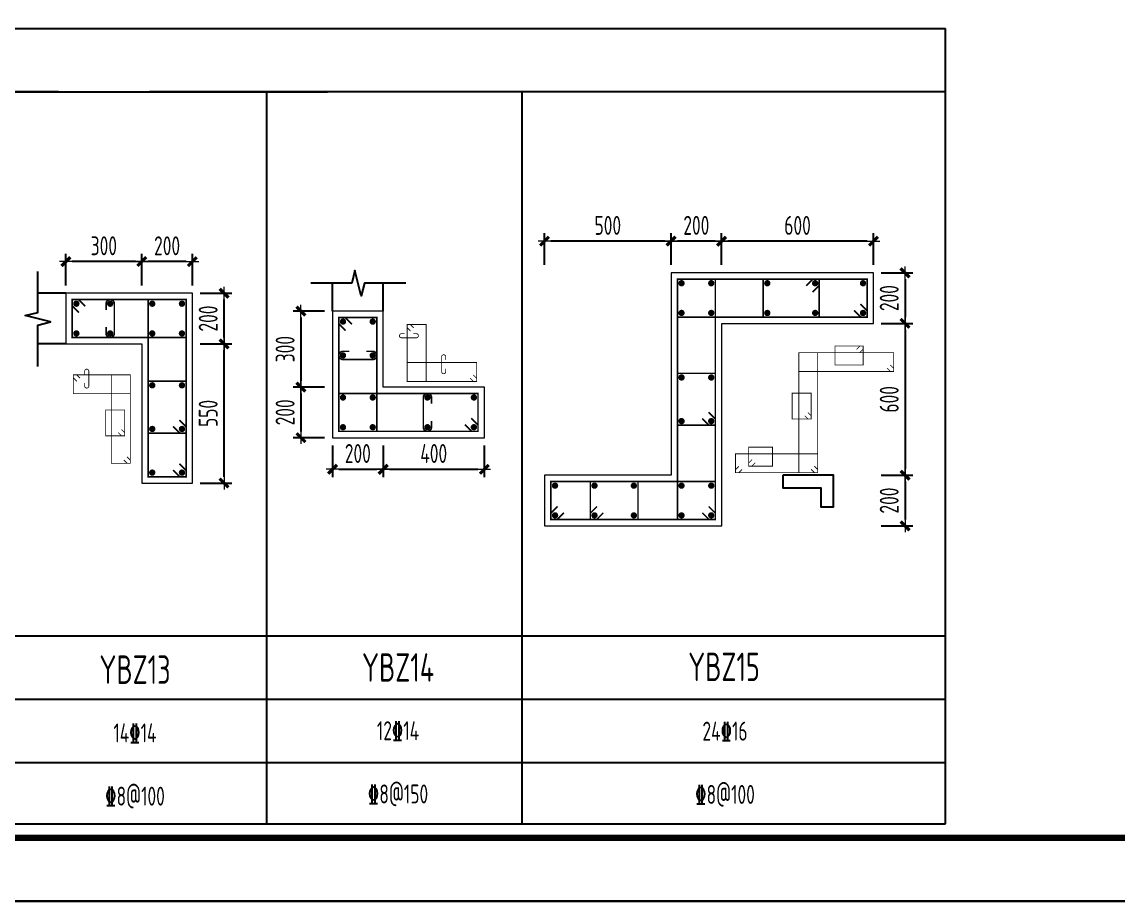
# Model space of a CAD drawing. Extents: x 580289 to 1106878, y -144605 to 78052.
# Drawn here: x 777254 to 794588, y 17860 to 31757 of the extents above; entities that cross this region are included whole.
import ezdxf
from ezdxf.enums import TextEntityAlignment as Align

# ---------------------------------------------------------------- set-up
doc = ezdxf.new("R2010")
doc.units = 0
doc.header["$LTSCALE"] = 100
doc.layers.get('0').update_dxf_attribs({"linetype": 'CONTINUOUS'})
doc.layers.get('Defpoints').update_dxf_attribs({"linetype": 'CONTINUOUS'})
for name, color, linetype in [('b边缘构件', 240, 'CONTINUOUS'), ('TAB', 7, 'CONTINUOUS'), ('THIN', 7, 'CONTINUOUS'), ('T图框', 7, 'CONTINUOUS'), ('图框', 254, 'CONTINUOUS')]:
    doc.layers.add(name, color=color, linetype=linetype)
for name, color, linetype, lineweight in [('REIN', 6, 'CONTINUOUS', 18), ('Z-柱大样外框', 7, 'CONTINUOUS', 18), ('Z-详图标注', 3, 'CONTINUOUS', 18)]:
    doc.layers.add(name, color=color, linetype=linetype, lineweight=lineweight)
doc.styles.get("Standard").update_dxf_attribs({"font": 'tssdeng.shx', "width": 0.7, "bigfont": 'tssdchn.shx'})
doc.styles.add('TCCAD_Dimension', font='Tssdeng.shx', dxfattribs={"width": 0.7, "bigfont": 'tssdchn.shx'})
doc.dimstyles.new('TCCAD_25_100', dxfattribs={"dimtxt": 300, "dimasz": 100, "dimexe": 125, "dimexo": 125, "dimgap": 100, "dimtad": 1, "dimdec": 0, "dimlfac": 0.25, "dimzin": 0, "dimdsep": 46, "dimtxsty": 'TCCAD_Dimension', "dimblk": '_TCDBK25_100', "dimcen": 0, "dimclrt": 7, "dimadec": 0, "dimazin": 0, "dimtfac": 1, "dimtdec": 0, "dimtix": 1, "dimtmove": 2, "dimatfit": 3, "dimfxl": 1, "dimtolj": 1, "dimtzin": 0, "dimarcsym": 0})

# ---------------------------------------------------------------- blocks, each defined once
blk = doc.blocks.new('_TCDBK25_100')
blk.add_line((-1, 0), (1, 0))
at = {"const_width": 0.5}
blk.add_lwpolyline([(-0.7, -0.7), (0.7, 0.7)], dxfattribs=at)
blk = doc.blocks.new('*D704')
at = {"layer": 'Defpoints', "color": 0}
for p in [(779150, 27968), (779150, 27468), (779950, 27468)]:
    blk.add_point(p, dxfattribs=at)
at = {"layer": 'Z-详图标注', "color": 0, "lineweight": -2}
for p, q in [((779150, 27593), (779150, 28093)), ((779950, 27593), (779950, 28093)), ((779850, 27968), (779250, 27968))]:
    blk.add_line(p, q, dxfattribs=at)
at = {"layer": 'Z-详图标注', "color": 0, "lineweight": -2, "xscale": 100, "yscale": 100, "zscale": 100, "rotation": 180}
blk.add_blockref('_TCDBK25_100', (779150, 27968), dxfattribs=at)
at = {"layer": 'Z-详图标注', "color": 0, "lineweight": -2, "xscale": 100, "yscale": 100, "zscale": 100}
blk.add_blockref('_TCDBK25_100', (779950, 27968), dxfattribs=at)
at = {"layer": 'Z-详图标注', "color": 7, "insert": (779550, 28218), "char_height": 300, "attachment_point": 5, "style": 'TCCAD_Dimension'}
blk.add_mtext('\\A1;200', dxfattribs=at)
blk = doc.blocks.new('*D705')
at = {"layer": 'Defpoints', "color": 0}
for p in [(777950, 27968), (777950, 27468), (779150, 27468)]:
    blk.add_point(p, dxfattribs=at)
at = {"layer": 'Z-详图标注', "color": 0, "lineweight": -2}
for p, q in [((777950, 27593), (777950, 28093)), ((779150, 27593), (779150, 28093)), ((779050, 27968), (778050, 27968))]:
    blk.add_line(p, q, dxfattribs=at)
at = {"layer": 'Z-详图标注', "color": 0, "lineweight": -2, "xscale": 100, "yscale": 100, "zscale": 100, "rotation": 180}
blk.add_blockref('_TCDBK25_100', (777950, 27968), dxfattribs=at)
at = {"layer": 'Z-详图标注', "color": 0, "lineweight": -2, "xscale": 100, "yscale": 100, "zscale": 100}
blk.add_blockref('_TCDBK25_100', (779150, 27968), dxfattribs=at)
at = {"layer": 'Z-详图标注', "color": 7, "insert": (778550, 28218), "char_height": 300, "attachment_point": 5, "style": 'TCCAD_Dimension'}
blk.add_mtext('\\A1;300', dxfattribs=at)
blk = doc.blocks.new('*D706')
at = {"layer": 'Defpoints', "color": 0}
for p in [(782166, 27185), (781666, 25985), (782166, 25985)]:
    blk.add_point(p, dxfattribs=at)
at = {"layer": 'Z-详图标注', "color": 0, "lineweight": -2}
for p, q in [((782041, 27185), (781541, 27185)), ((781666, 27085), (781666, 26085)), ((782041, 25985), (781541, 25985))]:
    blk.add_line(p, q, dxfattribs=at)
at = {"layer": 'Z-详图标注', "color": 0, "lineweight": -2, "xscale": 100, "yscale": 100, "zscale": 100}
for p, rotation in [((781666, 27185), 90), ((781666, 25985), 270)]:
    blk.add_blockref('_TCDBK25_100', p, dxfattribs=dict(at, rotation=rotation))
at = {"layer": 'Z-详图标注', "color": 7, "insert": (781416, 26585), "char_height": 300, "attachment_point": 5, "rotation": 90, "style": 'TCCAD_Dimension'}
blk.add_mtext('\\A1;300', dxfattribs=at)
blk = doc.blocks.new('*D707')
at = {"layer": 'Defpoints', "color": 0}
for p in [(782166, 25985), (781666, 25185), (782166, 25185)]:
    blk.add_point(p, dxfattribs=at)
at = {"layer": 'Z-详图标注', "color": 0, "lineweight": -2}
for p, q in [((782041, 25985), (781541, 25985)), ((781666, 25885), (781666, 25285)), ((782041, 25185), (781541, 25185))]:
    blk.add_line(p, q, dxfattribs=at)
at = {"layer": 'Z-详图标注', "color": 0, "lineweight": -2, "xscale": 100, "yscale": 100, "zscale": 100}
for p, rotation in [((781666, 25985), 90), ((781666, 25185), 270)]:
    blk.add_blockref('_TCDBK25_100', p, dxfattribs=dict(at, rotation=rotation))
at = {"layer": 'Z-详图标注', "color": 7, "insert": (781416, 25585), "char_height": 300, "attachment_point": 5, "rotation": 90, "style": 'TCCAD_Dimension'}
blk.add_mtext('\\A1;200', dxfattribs=at)
blk = doc.blocks.new('*D708')
at = {"layer": 'Defpoints', "color": 0}
for p in [(782166, 25185), (782966, 25185), (782966, 24685)]:
    blk.add_point(p, dxfattribs=at)
at = {"layer": 'Z-详图标注', "color": 0, "lineweight": -2}
for p, q in [((782166, 25060), (782166, 24560)), ((782966, 25060), (782966, 24560)), ((782266, 24685), (782866, 24685))]:
    blk.add_line(p, q, dxfattribs=at)
at = {"layer": 'Z-详图标注', "color": 0, "lineweight": -2, "xscale": 100, "yscale": 100, "zscale": 100, "rotation": 180}
blk.add_blockref('_TCDBK25_100', (782166, 24685), dxfattribs=at)
at = {"layer": 'Z-详图标注', "color": 0, "lineweight": -2, "xscale": 100, "yscale": 100, "zscale": 100}
blk.add_blockref('_TCDBK25_100', (782966, 24685), dxfattribs=at)
at = {"layer": 'Z-详图标注', "color": 7, "insert": (782566, 24935), "char_height": 300, "attachment_point": 5, "style": 'TCCAD_Dimension'}
blk.add_mtext('\\A1;200', dxfattribs=at)
blk = doc.blocks.new('*D709')
at = {"layer": 'Defpoints', "color": 0}
for p in [(782966, 25185), (784566, 25185), (784566, 24685)]:
    blk.add_point(p, dxfattribs=at)
at = {"layer": 'Z-详图标注', "color": 0, "lineweight": -2}
for p, q in [((782966, 25060), (782966, 24560)), ((784566, 25060), (784566, 24560)), ((783066, 24685), (784466, 24685))]:
    blk.add_line(p, q, dxfattribs=at)
at = {"layer": 'Z-详图标注', "color": 0, "lineweight": -2, "xscale": 100, "yscale": 100, "zscale": 100, "rotation": 180}
blk.add_blockref('_TCDBK25_100', (782966, 24685), dxfattribs=at)
at = {"layer": 'Z-详图标注', "color": 0, "lineweight": -2, "xscale": 100, "yscale": 100, "zscale": 100}
blk.add_blockref('_TCDBK25_100', (784566, 24685), dxfattribs=at)
at = {"layer": 'Z-详图标注', "color": 7, "insert": (783766, 24935), "char_height": 300, "attachment_point": 5, "style": 'TCCAD_Dimension'}
blk.add_mtext('\\A1;400', dxfattribs=at)
blk = doc.blocks.new('*D710')
at = {"layer": 'Defpoints', "color": 0}
for p in [(790719, 27791), (790719, 26991), (791219, 26991)]:
    blk.add_point(p, dxfattribs=at)
at = {"layer": 'Z-详图标注', "color": 0, "lineweight": -2}
for p, q in [((790844, 27791), (791344, 27791)), ((791219, 27691), (791219, 27091)), ((790844, 26991), (791344, 26991))]:
    blk.add_line(p, q, dxfattribs=at)
at = {"layer": 'Z-详图标注', "color": 0, "lineweight": -2, "xscale": 100, "yscale": 100, "zscale": 100}
for p, rotation in [((791219, 27791), 90), ((791219, 26991), 270)]:
    blk.add_blockref('_TCDBK25_100', p, dxfattribs=dict(at, rotation=rotation))
at = {"layer": 'Z-详图标注', "color": 7, "insert": (790969, 27391), "char_height": 300, "attachment_point": 5, "rotation": 90, "style": 'TCCAD_Dimension'}
blk.add_mtext('\\A1;200', dxfattribs=at)
blk = doc.blocks.new('*D711')
at = {"layer": 'Defpoints', "color": 0}
for p in [(790719, 26991), (790719, 24591), (791219, 24591)]:
    blk.add_point(p, dxfattribs=at)
at = {"layer": 'Z-详图标注', "color": 0, "lineweight": -2}
for p, q in [((790844, 26991), (791344, 26991)), ((791219, 26891), (791219, 24691)), ((790844, 24591), (791344, 24591))]:
    blk.add_line(p, q, dxfattribs=at)
at = {"layer": 'Z-详图标注', "color": 0, "lineweight": -2, "xscale": 100, "yscale": 100, "zscale": 100}
for p, rotation in [((791219, 26991), 90), ((791219, 24591), 270)]:
    blk.add_blockref('_TCDBK25_100', p, dxfattribs=dict(at, rotation=rotation))
at = {"layer": 'Z-详图标注', "color": 7, "insert": (790969, 25791), "char_height": 300, "attachment_point": 5, "rotation": 90, "style": 'TCCAD_Dimension'}
blk.add_mtext('\\A1;600', dxfattribs=at)
blk = doc.blocks.new('*D712')
at = {"layer": 'Defpoints', "color": 0}
for p in [(790719, 24591), (790719, 23791), (791219, 23791)]:
    blk.add_point(p, dxfattribs=at)
at = {"layer": 'Z-详图标注', "color": 0, "lineweight": -2}
for p, q in [((790844, 24591), (791344, 24591)), ((791219, 24491), (791219, 23891)), ((790844, 23791), (791344, 23791))]:
    blk.add_line(p, q, dxfattribs=at)
at = {"layer": 'Z-详图标注', "color": 0, "lineweight": -2, "xscale": 100, "yscale": 100, "zscale": 100}
for p, rotation in [((791219, 24591), 90), ((791219, 23791), 270)]:
    blk.add_blockref('_TCDBK25_100', p, dxfattribs=dict(at, rotation=rotation))
at = {"layer": 'Z-详图标注', "color": 7, "insert": (790969, 24191), "char_height": 300, "attachment_point": 5, "rotation": 90, "style": 'TCCAD_Dimension'}
blk.add_mtext('\\A1;200', dxfattribs=at)
blk = doc.blocks.new('*D713')
at = {"layer": 'Defpoints', "color": 0}
for p in [(788319, 28291), (788319, 27791), (790719, 27791)]:
    blk.add_point(p, dxfattribs=at)
at = {"layer": 'Z-详图标注', "color": 0, "lineweight": -2}
for p, q in [((788319, 27916), (788319, 28416)), ((790619, 28291), (788419, 28291)), ((790719, 27916), (790719, 28416))]:
    blk.add_line(p, q, dxfattribs=at)
at = {"layer": 'Z-详图标注', "color": 0, "lineweight": -2, "xscale": 100, "yscale": 100, "zscale": 100, "rotation": 180}
blk.add_blockref('_TCDBK25_100', (788319, 28291), dxfattribs=at)
at = {"layer": 'Z-详图标注', "color": 0, "lineweight": -2, "xscale": 100, "yscale": 100, "zscale": 100}
blk.add_blockref('_TCDBK25_100', (790719, 28291), dxfattribs=at)
at = {"layer": 'Z-详图标注', "color": 7, "insert": (789519, 28541), "char_height": 300, "attachment_point": 5, "style": 'TCCAD_Dimension'}
blk.add_mtext('\\A1;600', dxfattribs=at)
blk = doc.blocks.new('*D714')
at = {"layer": 'Defpoints', "color": 0}
for p in [(787519, 28291), (787519, 27791), (788319, 27791)]:
    blk.add_point(p, dxfattribs=at)
at = {"layer": 'Z-详图标注', "color": 0, "lineweight": -2}
for p, q in [((787519, 27916), (787519, 28416)), ((788219, 28291), (787619, 28291)), ((788319, 27916), (788319, 28416))]:
    blk.add_line(p, q, dxfattribs=at)
at = {"layer": 'Z-详图标注', "color": 0, "lineweight": -2, "xscale": 100, "yscale": 100, "zscale": 100, "rotation": 180}
blk.add_blockref('_TCDBK25_100', (787519, 28291), dxfattribs=at)
at = {"layer": 'Z-详图标注', "color": 0, "lineweight": -2, "xscale": 100, "yscale": 100, "zscale": 100}
blk.add_blockref('_TCDBK25_100', (788319, 28291), dxfattribs=at)
at = {"layer": 'Z-详图标注', "color": 7, "insert": (787919, 28541), "char_height": 300, "attachment_point": 5, "style": 'TCCAD_Dimension'}
blk.add_mtext('\\A1;200', dxfattribs=at)
blk = doc.blocks.new('*D715')
at = {"layer": 'Defpoints', "color": 0}
for p in [(785519, 28291), (785519, 27791), (787519, 27791)]:
    blk.add_point(p, dxfattribs=at)
at = {"layer": 'Z-详图标注', "color": 0, "lineweight": -2}
for p, q in [((785519, 27916), (785519, 28416)), ((787419, 28291), (785619, 28291)), ((787519, 27916), (787519, 28416))]:
    blk.add_line(p, q, dxfattribs=at)
at = {"layer": 'Z-详图标注', "color": 0, "lineweight": -2, "xscale": 100, "yscale": 100, "zscale": 100, "rotation": 180}
blk.add_blockref('_TCDBK25_100', (785519, 28291), dxfattribs=at)
at = {"layer": 'Z-详图标注', "color": 0, "lineweight": -2, "xscale": 100, "yscale": 100, "zscale": 100}
blk.add_blockref('_TCDBK25_100', (787519, 28291), dxfattribs=at)
at = {"layer": 'Z-详图标注', "color": 7, "insert": (786519, 28541), "char_height": 300, "attachment_point": 5, "style": 'TCCAD_Dimension'}
blk.add_mtext('\\A1;500', dxfattribs=at)
blk = doc.blocks.new('A$C72C84CBD')
at = {"layer": '图框', "color": 0}
for points in [[(0, 0), (0, 59400), (84100, 59400), (84100, 0)], [(0, 0), (84100, 0), (84100, 59400), (0, 59400)]]:
    blk.add_lwpolyline(points, close=True, dxfattribs=at)
at = {"layer": '图框', "color": 0, "const_width": 100}
blk.add_lwpolyline([(2500, 1000), (83100, 1000), (83100, 58400), (2500, 58400)], close=True, dxfattribs=at)
blk = doc.blocks.new('图框')
at = {"layer": 'T图框', "color": 4}
blk.add_blockref('A$C72C84CBD', (602717, 102744), dxfattribs=at)
blk = doc.blocks.new('*D1073')
at = {"layer": 'Defpoints', "color": 0}
for p in [(779950, 26668), (780450, 26668), (779950, 24468)]:
    blk.add_point(p, dxfattribs=at)
at = {"layer": 'Z-详图标注', "color": 0, "lineweight": -2}
for p, q in [((780075, 26668), (780575, 26668)), ((780450, 24568), (780450, 26568)), ((780075, 24468), (780575, 24468))]:
    blk.add_line(p, q, dxfattribs=at)
at = {"layer": 'Z-详图标注', "color": 0, "lineweight": -2, "xscale": 100, "yscale": 100, "zscale": 100}
for p, rotation in [((780450, 26668), 90), ((780450, 24468), 270)]:
    blk.add_blockref('_TCDBK25_100', p, dxfattribs=dict(at, rotation=rotation))
at = {"layer": 'Z-详图标注', "color": 7, "insert": (780200, 25568), "char_height": 300, "attachment_point": 5, "rotation": 90, "style": 'TCCAD_Dimension'}
blk.add_mtext('\\A1;550', dxfattribs=at)
blk = doc.blocks.new('*D1074')
at = {"layer": 'Defpoints', "color": 0}
for p in [(779950, 27468), (780450, 27468), (779950, 26668)]:
    blk.add_point(p, dxfattribs=at)
at = {"layer": 'Z-详图标注', "color": 0, "lineweight": -2}
for p, q in [((780075, 27468), (780575, 27468)), ((780450, 26768), (780450, 27368)), ((780075, 26668), (780575, 26668))]:
    blk.add_line(p, q, dxfattribs=at)
at = {"layer": 'Z-详图标注', "color": 0, "lineweight": -2, "xscale": 100, "yscale": 100, "zscale": 100}
for p, rotation in [((780450, 27468), 90), ((780450, 26668), 270)]:
    blk.add_blockref('_TCDBK25_100', p, dxfattribs=dict(at, rotation=rotation))
at = {"layer": 'Z-详图标注', "color": 7, "insert": (780200, 27068), "char_height": 300, "attachment_point": 5, "rotation": 90, "style": 'TCCAD_Dimension'}
blk.add_mtext('\\A1;200', dxfattribs=at)
blk = doc.blocks.new('*D1075')
at = {"layer": 'Defpoints', "color": 0}
for p in [(779150, 27968), (779150, 27468), (779950, 27468)]:
    blk.add_point(p, dxfattribs=at)
at = {"layer": 'Z-详图标注', "color": 0, "lineweight": -2}
for p, q in [((779150, 27593), (779150, 28093)), ((779950, 27593), (779950, 28093)), ((779850, 27968), (779250, 27968))]:
    blk.add_line(p, q, dxfattribs=at)
at = {"layer": 'Z-详图标注', "color": 0, "lineweight": -2, "xscale": 100, "yscale": 100, "zscale": 100, "rotation": 180}
blk.add_blockref('_TCDBK25_100', (779150, 27968), dxfattribs=at)
at = {"layer": 'Z-详图标注', "color": 0, "lineweight": -2, "xscale": 100, "yscale": 100, "zscale": 100}
blk.add_blockref('_TCDBK25_100', (779950, 27968), dxfattribs=at)
at = {"layer": 'Z-详图标注', "color": 7, "insert": (779550, 28218), "char_height": 300, "attachment_point": 5, "style": 'TCCAD_Dimension'}
blk.add_mtext('\\A1;200', dxfattribs=at)
blk = doc.blocks.new('*D1076')
at = {"layer": 'Defpoints', "color": 0}
for p in [(777950, 27968), (777950, 27468), (779150, 27468)]:
    blk.add_point(p, dxfattribs=at)
at = {"layer": 'Z-详图标注', "color": 0, "lineweight": -2}
for p, q in [((777950, 27593), (777950, 28093)), ((779150, 27593), (779150, 28093)), ((779050, 27968), (778050, 27968))]:
    blk.add_line(p, q, dxfattribs=at)
at = {"layer": 'Z-详图标注', "color": 0, "lineweight": -2, "xscale": 100, "yscale": 100, "zscale": 100, "rotation": 180}
blk.add_blockref('_TCDBK25_100', (777950, 27968), dxfattribs=at)
at = {"layer": 'Z-详图标注', "color": 0, "lineweight": -2, "xscale": 100, "yscale": 100, "zscale": 100}
blk.add_blockref('_TCDBK25_100', (779150, 27968), dxfattribs=at)
at = {"layer": 'Z-详图标注', "color": 7, "insert": (778550, 28218), "char_height": 300, "attachment_point": 5, "style": 'TCCAD_Dimension'}
blk.add_mtext('\\A1;300', dxfattribs=at)

msp = doc.modelspace()

# ---------------------------------------------------------------- linework, layer by layer
at = {"layer": 'b边缘构件'}
msp.add_lwpolyline([(789285.6, 24592.3), (789285.6, 24392.3), (789885.6, 24392.3), (789885.6, 24092.3), (790085.6, 24092.3), (790085.6, 24592.3), (789285.6, 24592.3)], dxfattribs=at)
at = {"layer": 'REIN', "color": 210}
for points, const_width in [([(790513.4, 27297.5), (790619.5, 27191.4), (790619.5, 27091.4), (787619.5, 27091.4), (787619.5, 27691.4), (790619.5, 27691.4), (790619.5, 27091.4), (790519.5, 27091.4), (790413.4, 27197.5)], 25), ([(788113.4, 24097.5), (788219.5, 23991.4), (788219.5, 23891.4), (787619.5, 23891.4), (787619.5, 27691.4), (788219.5, 27691.4), (788219.5, 23891.4), (788119.5, 23891.4), (788013.4, 23997.5)], 25), ([(778156.1, 27161.5), (778050, 27267.6), (778050, 27367.6), (779850, 27367.6), (779850, 26767.6), (778050, 26767.6), (778050, 27367.6), (778150, 27367.6), (778256.1, 27261.5)], 25), ([(778156.1, 27161.5), (778050, 27267.6), (778050, 27367.6), (779850, 27367.6), (779850, 26767.6), (778050, 26767.6), (778050, 27367.6), (778150, 27367.6), (778256.1, 27261.5)], 25), ([(779743.9, 24773.7), (779850, 24667.6), (779850, 24567.6), (779250, 24567.6), (779250, 27367.6), (779850, 27367.6), (779850, 24567.6), (779750, 24567.6), (779643.9, 24673.7)], 25), ([(779743.9, 24773.7), (779850, 24667.6), (779850, 24567.6), (779250, 24567.6), (779250, 27367.6), (779850, 27367.6), (779850, 24567.6), (779750, 24567.6), (779643.9, 24673.7)], 25), ([(782372.5, 26878.9), (782266.4, 26985), (782266.4, 27085), (782866.4, 27085), (782866.4, 25285), (782266.4, 25285), (782266.4, 27085), (782366.4, 27085), (782472.5, 26978.9)], 25), ([(783399.1, 26870.2), (783346.1, 26923.3), (783346.1, 26973.3), (783646.1, 26973.3), (783646.1, 26073.3), (783346.1, 26073.3), (783346.1, 26973.3), (783396.1, 26973.3), (783449.1, 26920.2)], 12.5), ([(790985.7, 26333.3), (791038.7, 26280.3), (791038.7, 26230.3), (789538.7, 26230.3), (789538.7, 26530.3), (791038.7, 26530.3), (791038.7, 26230.3), (790988.7, 26230.3), (790935.7, 26283.3)], 12.5), ([(789785.7, 24733.3), (789838.7, 24680.3), (789838.7, 24630.3), (789538.7, 24630.3), (789538.7, 26530.3), (789838.7, 26530.3), (789838.7, 24630.3), (789788.7, 24630.3), (789735.7, 24683.3)], 12.5), ([(784393, 26176.3), (784446.1, 26123.3), (784446.1, 26073.3), (783346.1, 26073.3), (783346.1, 26373.3), (784446.1, 26373.3), (784446.1, 26073.3), (784396.1, 26073.3), (784343, 26126.3)], 12.5), ([(778121.8, 26076), (778068.8, 26129), (778068.8, 26179), (778968.8, 26179), (778968.8, 25879), (778068.8, 25879), (778068.8, 26179), (778118.8, 26179), (778171.8, 26126)], 12.5), ([(778121.8, 26076), (778068.8, 26129), (778068.8, 26179), (778968.8, 26179), (778968.8, 25879), (778068.8, 25879), (778068.8, 26179), (778118.8, 26179), (778171.8, 26126)], 12.5), ([(778915.8, 24882.1), (778968.8, 24829), (778968.8, 24779), (778668.8, 24779), (778668.8, 26179), (778968.8, 26179), (778968.8, 24779), (778918.8, 24779), (778865.8, 24832.1)], 12.5), ([(778915.8, 24882.1), (778968.8, 24829), (778968.8, 24779), (778668.8, 24779), (778668.8, 26179), (778968.8, 26179), (778968.8, 24779), (778918.8, 24779), (778865.8, 24832.1)], 12.5), ([(784360.4, 25491), (784466.4, 25385), (784466.4, 25285), (782266.4, 25285), (782266.4, 25885), (784466.4, 25885), (784466.4, 25285), (784366.4, 25285), (784260.4, 25391)], 25), ([(788641.7, 24683.3), (788588.7, 24630.3), (788538.7, 24630.3), (788538.7, 24930.3), (789838.7, 24930.3), (789838.7, 24630.3), (788538.7, 24630.3), (788538.7, 24680.3), (788591.7, 24733.3)], 12.5), ([(785825.5, 23997.5), (785719.5, 23891.4), (785619.5, 23891.4), (785619.5, 24491.4), (788219.5, 24491.4), (788219.5, 23891.4), (785619.5, 23891.4), (785619.5, 23991.4), (785725.5, 24097.5)], 25)]:
    msp.add_lwpolyline(points, dxfattribs=dict(at, const_width=const_width))
at = {"layer": 'REIN', "color": 6, "const_width": 50}
for points in [[(787659.5, 27626.4, 1), (787709.5, 27626.4, 1)], [(788129.5, 27626.4, 1), (788179.5, 27626.4, 1)], [(789016.1, 27626.4, 1), (789066.1, 27626.4, 1)], [(789772.8, 27626.4, 1), (789822.8, 27626.4, 1)], [(790529.5, 27626.4, 1), (790579.5, 27626.4, 1)], [(778090, 27302.6, 1), (778140, 27302.6, 1)], [(778090, 27302.6, 1), (778140, 27302.6, 1)], [(778625, 27302.6, 1), (778675, 27302.6, 1)], [(778625, 27302.6, 1), (778675, 27302.6, 1)], [(779290, 27302.6, 1), (779340, 27302.6, 1)], [(779760, 27302.6, 1), (779810, 27302.6, 1)], [(782306.4, 27020, 1), (782356.4, 27020, 1)], [(782776.4, 27020, 1), (782826.4, 27020, 1)], [(787659.5, 27156.4, 1), (787709.5, 27156.4, 1)], [(788129.5, 27156.4, 1), (788179.5, 27156.4, 1)], [(789016.1, 27156.4, 1), (789066.1, 27156.4, 1)], [(789772.8, 27156.4, 1), (789822.8, 27156.4, 1)], [(790529.5, 27156.4, 1), (790579.5, 27156.4, 1)], [(778090, 26832.6, 1), (778140, 26832.6, 1)], [(778090, 26832.6, 1), (778140, 26832.6, 1)], [(778625, 26832.6, 1), (778675, 26832.6, 1)], [(778625, 26832.6, 1), (778675, 26832.6, 1)], [(779290, 26832.6, 1), (779340, 26832.6, 1)], [(779760, 26832.6, 1), (779810, 26832.6, 1)], [(782306.4, 26485, 1), (782356.4, 26485, 1)], [(782776.4, 26485, 1), (782826.4, 26485, 1)], [(787659.5, 26136.4, 1), (787709.5, 26136.4, 1)], [(788129.5, 26136.4, 1), (788179.5, 26136.4, 1)], [(779290, 26012.6, 1), (779340, 26012.6, 1)], [(779760, 26012.6, 1), (779810, 26012.6, 1)], [(782306.4, 25820, 1), (782356.4, 25820, 1)], [(782776.4, 25820, 1), (782826.4, 25820, 1)], [(783641.4, 25820, 1), (783691.4, 25820, 1)], [(784376.4, 25820, 1), (784426.4, 25820, 1)], [(787659.5, 25446.4, 1), (787709.5, 25446.4, 1)], [(788129.5, 25446.4, 1), (788179.5, 25446.4, 1)], [(779290, 25322.6, 1), (779340, 25322.6, 1)], [(779760, 25322.6, 1), (779810, 25322.6, 1)], [(782306.4, 25350, 1), (782356.4, 25350, 1)], [(782776.4, 25350, 1), (782826.4, 25350, 1)], [(783641.4, 25350, 1), (783691.4, 25350, 1)], [(784376.4, 25350, 1), (784426.4, 25350, 1)], [(779290, 24632.6, 1), (779340, 24632.6, 1)], [(779760, 24632.6, 1), (779810, 24632.6, 1)], [(785659.5, 24426.4, 1), (785709.5, 24426.4, 1)], [(786282.8, 24426.4, 1), (786332.8, 24426.4, 1)], [(786906.1, 24426.4, 1), (786956.1, 24426.4, 1)], [(787659.5, 24426.4, 1), (787709.5, 24426.4, 1)], [(788129.5, 24426.4, 1), (788179.5, 24426.4, 1)], [(785659.5, 23956.4, 1), (785709.5, 23956.4, 1)], [(786282.8, 23956.4, 1), (786332.8, 23956.4, 1)], [(786906.1, 23956.4, 1), (786956.1, 23956.4, 1)], [(787659.5, 23956.4, 1), (787709.5, 23956.4, 1)], [(788129.5, 23956.4, 1), (788179.5, 23956.4, 1)]]:
    msp.add_lwpolyline(points, format="xyb", close=True, dxfattribs=at)
at = {"layer": 'REIN', "color": 6}
for points, const_width in [([(789656.7, 27585.4), (789762.8, 27691.4), (789862.8, 27691.4), (789862.8, 27091.4), (788976.1, 27091.4), (788976.1, 27691.4), (789862.8, 27691.4), (789862.8, 27591.4), (789756.7, 27485.4)], 25), ([(790453.4, 26581.2), (790506.5, 26634.2), (790556.5, 26634.2), (790556.5, 26334.2), (790113.1, 26334.2), (790113.1, 26634.2), (790556.5, 26634.2), (790556.5, 26584.2), (790503.4, 26531.2)], 12.5), ([(788113.4, 25587.5), (788219.5, 25481.4), (788219.5, 25381.4), (787619.5, 25381.4), (787619.5, 26201.4), (788219.5, 26201.4), (788219.5, 25381.4), (788119.5, 25381.4), (788013.4, 25487.5)], 25), ([(779743.9, 25463.7), (779850, 25357.6), (779850, 25257.6), (779250, 25257.6), (779250, 26077.6), (779850, 26077.6), (779850, 25257.6), (779750, 25257.6), (779643.9, 25363.7)], 25), ([(779743.9, 25463.7), (779850, 25357.6), (779850, 25257.6), (779250, 25257.6), (779250, 26077.6), (779850, 26077.6), (779850, 25257.6), (779750, 25257.6), (779643.9, 25363.7)], 25), ([(789681.8, 25582.2), (789734.8, 25529.2), (789734.8, 25479.2), (789434.8, 25479.2), (789434.8, 25889.2), (789734.8, 25889.2), (789734.8, 25479.2), (789684.8, 25479.2), (789631.8, 25532.2)], 12.5), ([(778826.6, 25316.2), (778879.6, 25263.2), (778879.6, 25213.2), (778579.6, 25213.2), (778579.6, 25623.2), (778879.6, 25623.2), (778879.6, 25213.2), (778829.6, 25213.2), (778776.6, 25266.2)], 12.5), ([(778826.6, 25316.2), (778879.6, 25263.2), (778879.6, 25213.2), (778579.6, 25213.2), (778579.6, 25623.2), (778879.6, 25623.2), (778879.6, 25213.2), (778829.6, 25213.2), (778776.6, 25266.2)], 12.5), ([(788849.5, 24787.2), (788796.5, 24734.2), (788746.5, 24734.2), (788746.5, 25034.2), (789123.1, 25034.2), (789123.1, 24734.2), (788746.5, 24734.2), (788746.5, 24784.2), (788799.5, 24837.2)], 12.5), ([(786448.9, 23997.5), (786342.8, 23891.4), (786242.8, 23891.4), (786242.8, 24491.4), (786996.1, 24491.4), (786996.1, 23891.4), (786242.8, 23891.4), (786242.8, 23991.4), (786348.9, 24097.5)], 25)]:
    msp.add_lwpolyline(points, dxfattribs=dict(at, const_width=const_width))
for points, const_width in [([(778585, 27202.6), (778585, 27302.6, -1), (778715, 27302.6), (778715, 26832.6, -1), (778585, 26832.6), (778585, 26932.6)], 25), ([(778585, 27202.6), (778585, 27302.6, -1), (778715, 27302.6), (778715, 26832.6, -1), (778585, 26832.6), (778585, 26932.6)], 25), ([(783441.1, 26828.3), (783491.1, 26828.3, -1), (783491.1, 26763.3), (783256.1, 26763.3, -1), (783256.1, 26828.3), (783306.1, 26828.3)], 12.5), ([(782701.4, 26550), (782801.4, 26550, -1), (782801.4, 26420), (782331.4, 26420, -1), (782331.4, 26550), (782431.4, 26550)], 25), ([(783956.1, 26278.3), (783956.1, 26228.3, -1), (783891.1, 26228.3), (783891.1, 26463.3, -1), (783956.1, 26463.3), (783956.1, 26413.3)], 12.5), ([(778247.1, 26185.7), (778247.1, 26235.7, -1), (778312.1, 26235.7), (778312.1, 26000.7, -1), (778247.1, 26000.7), (778247.1, 26050.7)], 12.5), ([(778247.1, 26185.7), (778247.1, 26235.7, -1), (778312.1, 26235.7), (778312.1, 26000.7, -1), (778247.1, 26000.7), (778247.1, 26050.7)], 12.5), ([(783731.4, 25450), (783731.4, 25350, -1), (783601.4, 25350), (783601.4, 25820, -1), (783731.4, 25820), (783731.4, 25720)], 25)]:
    msp.add_lwpolyline(points, format="xyb", dxfattribs=dict(at, const_width=const_width))
at = {"layer": 'TAB'}
for p, q in [((791859, 19080.7), (791859, 31652.8)), ((754175, 30652.8), (782086.6, 30652.8)), ((754175, 30652.8), (782086.6, 30652.8)), ((781123, 30652.8), (781123, 19080.7)), ((785158.7, 30652.8), (785158.7, 19080.7)), ((754175, 22052.8), (782086.6, 22052.8)), ((781070.5, 22052.8), (791859, 22052.8)), ((754175, 21052.8), (782086.6, 21052.8)), ((754175, 21052.8), (782086.6, 21052.8)), ((781070.5, 21052.8), (789070.5, 21052.8)), ((781070.5, 21052.8), (789070.5, 21052.8)), ((789070.5, 21052.8), (791859, 21052.8)), ((789070.5, 21052.8), (791859, 21052.8)), ((754082.8, 20052.8), (782086.6, 20052.8)), ((781070.5, 20052.8), (789070.5, 20052.8)), ((789070.5, 20052.8), (791859, 20052.8)), ((751195.2, 19080.7), (782086.6, 19080.7)), ((751195.2, 19080.7), (782086.6, 19080.7)), ((751195.2, 19080.7), (777833.8, 19080.7)), ((779270.5, 19080.7), (791859, 19080.7)), ((787270.5, 19080.7), (791859, 19080.7))]:
    msp.add_line(p, q, dxfattribs=at)
for points in [[(751195.2, 31652.8), (782086.6, 31652.8)], [(777833.8, 30652.8), (751195.2, 30652.8), (751195.2, 31652.8), (791859, 31652.8)], [(779270.5, 31652.8), (791859, 31652.8)], [(791859, 30652.8), (779270.5, 30652.8)]]:
    msp.add_lwpolyline(points, dxfattribs=at)
at = {"layer": 'THIN'}
for p, q in [((782166.4, 27185), (782166.4, 27629.6)), ((782966.4, 27185), (782966.4, 27629.6)), ((777950, 27467.6), (777505.4, 27467.6)), ((777950, 27467.6), (777505.4, 27467.6)), ((777950, 26667.6), (777505.4, 26667.6)), ((777950, 26667.6), (777505.4, 26667.6))]:
    msp.add_line(p, q, dxfattribs=at)
for points in [[(777505.4, 26310), (777505.4, 26963.8), (777705.4, 27013.8), (777305.4, 27113.8), (777505.4, 27163.8), (777505.4, 27810.2)], [(777505.4, 26310), (777505.4, 26963.8), (777705.4, 27013.8), (777305.4, 27113.8), (777505.4, 27163.8), (777505.4, 27810.2)], [(783324, 27629.6), (782670.2, 27629.6), (782620.2, 27429.6), (782520.2, 27829.6), (782470.2, 27629.6), (781823.8, 27629.6)]]:
    msp.add_lwpolyline(points, dxfattribs=at)
at = {"layer": 'Z-柱大样外框'}
for points in [[(785519.5, 24591.4), (785519.5, 23791.4), (788319.5, 23791.4), (788319.5, 26991.4), (790719.5, 26991.4), (790719.5, 27791.4), (787519.5, 27791.4), (787519.5, 24591.4), (785519.5, 24591.4)], [(777950, 27467.6), (777950, 26667.6), (779150, 26667.6), (779150, 24467.6), (779950, 24467.6), (779950, 27467.6), (777950, 27467.6)], [(777950, 27467.6), (777950, 26667.6), (779150, 26667.6), (779150, 24467.6), (779950, 24467.6), (779950, 27467.6), (777950, 27467.6)], [(782166.4, 27185), (782166.4, 25185), (784566.4, 25185), (784566.4, 25985), (782966.4, 25985), (782966.4, 27185), (782166.4, 27185)]]:
    msp.add_lwpolyline(points, close=True, dxfattribs=at)

# ---------------------------------------------------------------- block references
at = {"layer": 'T图框'}
msp.add_blockref('图框', (145485, -84883.4), dxfattribs=at)

# ---------------------------------------------------------------- texts
at = {"layer": 'TAB', "width": 0.7}
for s, p in [('YBZ13', (779042, 21518.7)), ('YBZ14', (783202, 21552.8)), ('YBZ15', (788355.7, 21562.1))]:
    msp.add_text(s, height=450, dxfattribs=at).set_placement(p, align=Align.MIDDLE_CENTER)
at = {"layer": 'TAB', "color": 7, "width": 0.7}
for s, p in [('14%%13214', (779042, 20518.7)), ('12%%13214', (783202, 20552.8)), ('24\x8416', (788372, 20545.8))]:
    msp.add_text(s, height=300, dxfattribs=at).set_placement(p, align=Align.MIDDLE_CENTER)
at = {"layer": 'TAB', "color": 1, "width": 0.7}
for s, p in [('%%1328@100', (779042, 19518.7)), ('\x848@150', (783202, 19552.8)), ('\x848@100', (788372, 19545.8))]:
    msp.add_text(s, height=300, dxfattribs=at).set_placement(p, align=Align.MIDDLE_CENTER)

# ---------------------------------------------------------------- dimensions: what is measured, and where the dimension line sits
at = {"layer": 'Z-详图标注'}
for base, p1, p2, angle, picture, middle in [((785519.5, 28291.4), (787519.5, 27791.4), (785519.5, 27791.4), 180, '*D715', (786519.5, 28541.4)), ((787519.5, 28291.4), (788319.5, 27791.4), (787519.5, 27791.4), 180, '*D714', (787919.5, 28541.4)), ((788319.5, 28291.4), (790719.5, 27791.4), (788319.5, 27791.4), 180, '*D713', (789519.5, 28541.4)), ((777950, 27967.6), (779150, 27467.6), (777950, 27467.6), 180, '*D705', (778550, 28217.6)), ((777950, 27967.6), (779150, 27467.6), (777950, 27467.6), 180, '*D1076', (778550, 28217.6)), ((779150, 27967.6), (779950, 27467.6), (779150, 27467.6), 180, '*D704', (779550, 28217.6)), ((779150, 27967.6), (779950, 27467.6), (779150, 27467.6), 180, '*D1075', (779550, 28217.6)), ((791219.5, 26991.4), (790719.5, 27791.4), (790719.5, 26991.4), 270, '*D710', (790969.5, 27391.4)), ((780450, 27467.6), (779950, 26667.6), (779950, 27467.6), 90, '*D1074', (780200, 27067.6)), ((781666.4, 25985), (782166.4, 27185), (782166.4, 25985), 270, '*D706', (781416.4, 26585)), ((791219.5, 24591.4), (790719.5, 26991.4), (790719.5, 24591.4), 270, '*D711', (790969.5, 25791.4)), ((780450, 26667.6), (779950, 24467.6), (779950, 26667.6), 90, '*D1073', (780200, 25567.6)), ((781666.4, 25185), (782166.4, 25985), (782166.4, 25185), 270, '*D707', (781416.4, 25585)), ((791219.5, 23791.4), (790719.5, 24591.4), (790719.5, 23791.4), 270, '*D712', (790969.5, 24191.4))]:
    dim = msp.add_linear_dim(base=base, p1=p1, p2=p2, angle=angle, dimstyle='TCCAD_25_100', dxfattribs=at)
    dim.commit()
    dim.dimension.update_dxf_attribs({"geometry": picture, "text_midpoint": middle})
for base, p1, p2, picture, middle in [((782966.4, 24685), (782166.4, 25185), (782966.4, 25185), '*D708', (782566.4, 24935)), ((784566.4, 24685), (782966.4, 25185), (784566.4, 25185), '*D709', (783766.4, 24935))]:
    dim = msp.add_linear_dim(base=base, p1=p1, p2=p2, dimstyle='TCCAD_25_100', dxfattribs=at)
    dim.commit()
    dim.dimension.update_dxf_attribs({"geometry": picture, "text_midpoint": middle})

doc.saveas('drawing.dxf')
